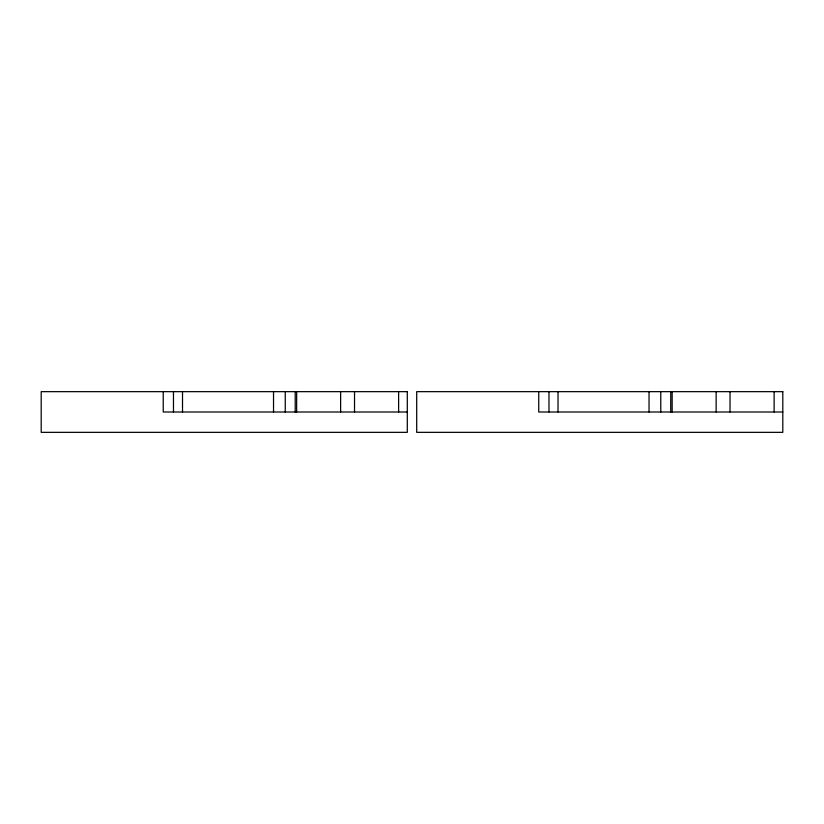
<?xml version="1.0" encoding="UTF-8"?>
<svg xmlns="http://www.w3.org/2000/svg" width="824" height="824" viewBox="0 0 824 824"><rect width="100%" height="100%" fill="white"/><g stroke="black" fill="none" stroke-linecap="round" stroke-linejoin="round"><path stroke-width="1.24" d="M407.293 412L163.234 412L163.234 391.658M782.8 412L538.741 412L538.741 391.658M774.127 391.658L774.127 412M730.033 391.658L730.033 412M716.138 391.658L716.138 412M672.157 391.658L672.157 412M670.736 391.658L670.736 412M660.766 391.658L660.766 412M649.034 391.658L649.034 412M558.023 391.658L558.023 412M548.98 391.658L548.98 412M398.62 391.658L398.62 412M354.526 391.658L354.526 412M340.631 391.658L340.631 412M296.65 391.658L296.65 412M295.219 391.658L295.219 412M285.258 391.658L285.258 412M273.527 391.658L273.527 412M182.516 391.658L182.516 412M173.473 391.658L173.473 412M407.293 391.658L41.2 391.658L41.2 432.343L407.293 432.343L407.293 391.658M782.8 391.658L416.707 391.658L416.707 432.343L782.8 432.343L782.8 391.658"/></g></svg>
